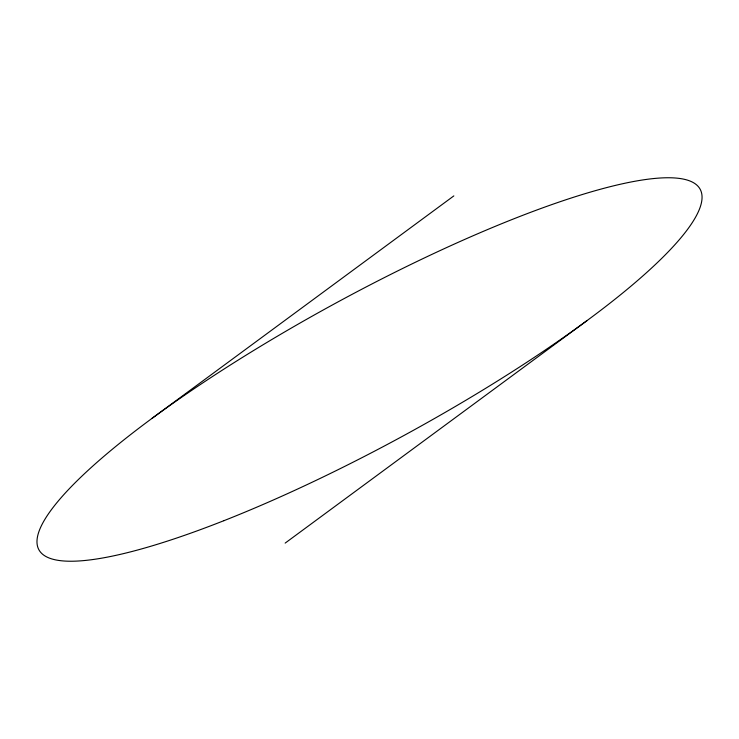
<?xml version="1.0" encoding="UTF-8"?>
<svg xmlns="http://www.w3.org/2000/svg" width="739" height="739" viewBox="0 0 739 739"><rect width="100%" height="100%" fill="white"/><g stroke="black" fill="none" stroke-linecap="round" stroke-linejoin="round"><path stroke-width="1.11" d="M151.985 418.394L453.838 195.9M285.162 543.1L587.015 320.606M223.889 520.69A376.585 74.436 -28.6 0 0 701.228 191.77A376.585 74.436 -28.6 0 0 183.383 396.039A376.585 74.436 -28.6 0 0 223.889 520.69"/></g></svg>
